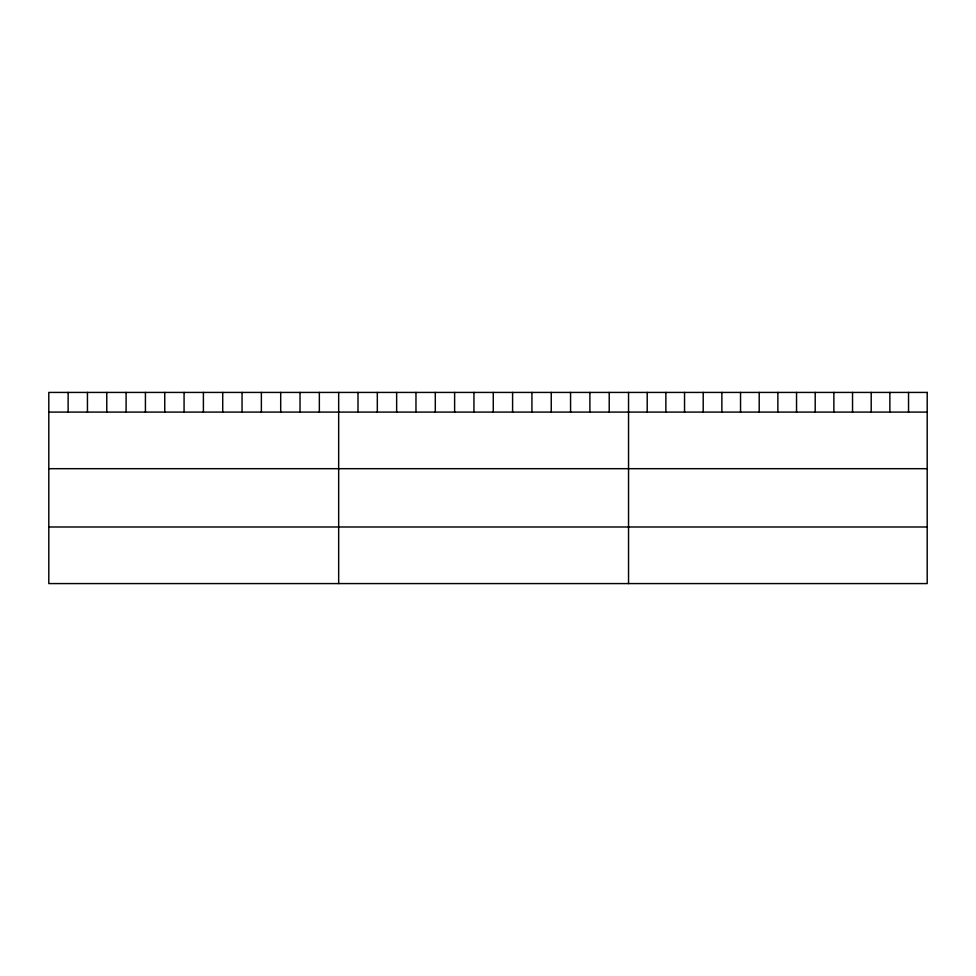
<?xml version="1.0" encoding="UTF-8"?>
<svg xmlns="http://www.w3.org/2000/svg" width="976" height="976" viewBox="0 0 976 976"><rect width="100%" height="100%" fill="white"/><g stroke="black" fill="none" stroke-linecap="round" stroke-linejoin="round"><path stroke-width="1.46" d="M48.8 412.092L927.2 412.092M48.8 468.687L927.2 468.687M48.8 526.991L927.2 526.991M908.534 392.425L908.534 412.092M889.868 392.425L889.868 412.092M871.202 392.425L871.202 412.092M852.536 392.425L852.536 412.092M833.87 392.425L833.87 412.092M815.204 392.425L815.204 412.092M796.538 392.425L796.538 412.092M777.872 392.425L777.872 412.092M759.206 392.425L759.206 412.092M740.54 392.425L740.54 412.092M721.874 392.425L721.874 412.092M703.208 392.425L703.208 412.092M684.542 392.425L684.542 412.092M665.876 392.425L665.876 412.092M647.21 392.425L647.21 412.092M628.544 392.425L628.544 583.575M609.219 392.425L609.219 412.092M589.894 392.425L589.894 412.092M570.57 392.425L570.57 412.092M551.245 392.425L551.245 412.092M531.92 392.425L531.92 412.092M512.595 392.425L512.595 412.092M493.27 392.425L493.27 412.092M473.946 392.425L473.946 412.092M454.621 392.425L454.621 412.092M435.296 392.425L435.296 412.092M415.971 392.425L415.971 412.092M396.646 392.425L396.646 412.092M377.322 392.425L377.322 412.092M357.997 392.425L357.997 412.092M338.672 392.425L338.672 583.575M319.347 392.425L319.347 412.092M300.022 392.425L300.022 412.092M280.698 392.425L280.698 412.092M261.373 392.425L261.373 412.092M242.048 392.425L242.048 412.092M222.723 392.425L222.723 412.092M203.398 392.425L203.398 412.092M184.074 392.425L184.074 412.092M164.749 392.425L164.749 412.092M145.424 392.425L145.424 412.092M126.099 392.425L126.099 412.092M106.774 392.425L106.774 412.092M87.45 392.425L87.45 412.092M68.125 392.425L68.125 412.092M927.2 392.425L48.8 392.425L48.8 583.575L927.2 583.575L927.2 392.425"/></g></svg>
